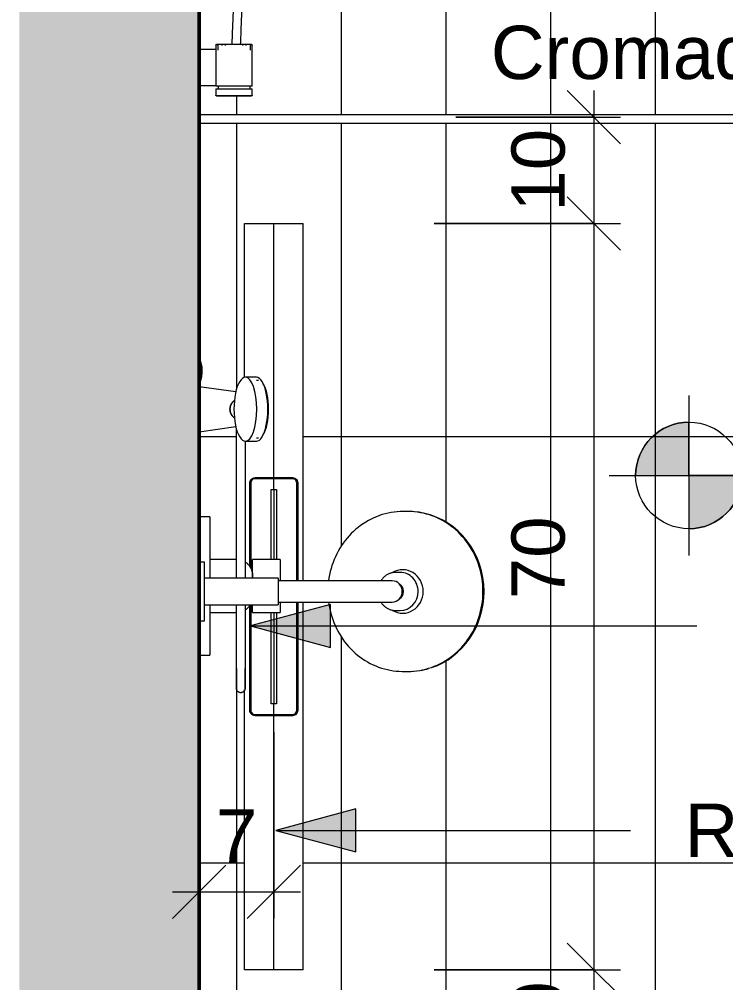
# Model space of a CAD drawing. Header units: millimetres. Extents: x 1525 to 16923, y -16874 to 3225.
# Drawn here: x 2217 to 2879, y -16242 to -15338 of the extents above; entities that cross this region are included whole.
import ezdxf

# ---------------------------------------------------------------- set-up
doc = ezdxf.new("R2010")
doc.units = ezdxf.units.MM
for name, color, linetype, lineweight in [('A-ANNO-DIMS', 211, 'Continuous', 9), ('A-ANNO-DIMS-25', 211, 'Continuous', 9), ('A-FLOR-PATT', 8, 'Continuous', 25), ('A-GENM', 13, 'Continuous', 9), ('A-WALL', 113, 'Continuous', 25), ('A-WALL-PATT', 111, 'Continuous', 25), ('G-ANNO-DIMS', 111, 'Continuous', 9), ('G-ANNO-TEXT', 231, 'Continuous', 9), ('I-FURN', 30, 'Continuous', 9), ('P-SANR-FIXT', 6, 'Continuous', 9)]:
    doc.layers.add(name, color=color, linetype=linetype, lineweight=lineweight)
doc.styles.add('@Arial Unicode MS', font='ARIALUNI.TTF', dxfattribs={"height": 50})
doc.styles.add('Arial_1', font='arial.ttf', dxfattribs={"height": 50})
doc.dimstyles.new('CRT_-__Metros_-_Linha_de_chamada_3_5_mm', dxfattribs={"dimscale": 304.8, "dimtxt": 50.292243, "dimasz": 0.164042, "dimexe": 0.082021, "dimexo": 0.0625, "dimgap": 0.04101, "dimtad": 1, "dimdec": 0, "dimlfac": 0.1, "dimdsep": 46, "dimtxsty": '@Arial Unicode MS', "dimblk1": 'OBLIQUE', "dimblk2": 'OBLIQUE', "dimsah": 1, "dimcen": 0.09, "dimdle": 0.082021, "dimazin": 0, "dimtfac": 1, "dimtdec": 4, "dimtix": 1, "dimtmove": 0, "dimatfit": 3, "dimfxl": 0.492126, "dimfxlon": 1, "dimtvp": 1, "dimtolj": 1, "dimtzin": 0, "dimarcsym": 2})
doc.dimstyles.new('CRT_-__Metros_-_Linha_de_chamada_3_5_mm_2', dxfattribs={"dimscale": 304.8, "dimtxt": 50.292243, "dimasz": 0.164042, "dimexe": 0.082021, "dimexo": 0.0625, "dimgap": 0.04101, "dimtad": 1, "dimdec": 0, "dimlfac": 0.1, "dimdsep": 46, "dimtxsty": '@Arial Unicode MS', "dimblk1": 'OBLIQUE', "dimblk2": 'OBLIQUE', "dimsah": 1, "dimcen": 0.09, "dimdle": 0.082021, "dimazin": 0, "dimtfac": 1, "dimtdec": 4, "dimtix": 1, "dimtmove": 2, "dimatfit": 3, "dimfxl": 0.492126, "dimfxlon": 1, "dimtvp": 1, "dimtolj": 1, "dimtzin": 0, "dimarcsym": 2})

# ---------------------------------------------------------------- blocks, each defined once
blk = doc.blocks.new('CRT-POR-Folha-Madeira-Face Based vidro - CRT-POR-Folha-Madeira-Face Based vidro-4438599-PLANTA BANHEIRO SUÍTE')
at = {"layer": 'A-GENM'}
for p, q in [((3090.38, -15427.41), (2385.38, -15427.41)), ((2385.38, -15427.41), (2385.38, -15435.41)), ((3090.38, -15435.41), (3090.38, -15427.41)), ((2385.38, -15435.41), (3090.38, -15435.41))]:
    blk.add_line(p, q, dxfattribs=at)
blk = doc.blocks.new('Ducha Higiênica Mix_Match - Cobre Escovado-4413653-PLANTA BANHEIRO SUÍTE')
at = {"layer": 'P-SANR-FIXT', "color": 8}
for p, q in [((0, 100), (-5.31, 100)), ((23, 100), (0, 100)), ((23, 77), (23, 100)), ((0, 77), (-3.11, 77)), ((23, 77), (0, 77)), ((16, 70.8), (16, 77)), ((0, 70.8), (-2.61, 70.8)), ((0, 70.4), (-2.57, 70.4)), ((0, 70), (-2.53, 70)), ((16, 70.8), (0, 70.8)), ((14.14, 70.4), (0, 70.4)), ((16, 70), (0, 70)), ((15.31, 70.4), (16, 70.8)), ((16, 70), (15.31, 70.4)), ((16, 10), (16, 70)), ((154.65, 48.01), (149.5, 48.01)), ((149.5, 48.01), (149.5, 32.76)), ((149.5, 48.01), (149.5, 32.76)), ((188.5, 49.78), (150.04, 49.78)), ((188.5, 49.78), (188.5, 32.76)), ((191, 47.81), (188.5, 47.81)), ((196.99, 49.78), (191, 49.78)), ((191, 32.76), (191, 49.78)), ((150.5, 44.16), (149.5, 44.16)), ((150.5, 41.06), (149.84, 41.06)), ((149.5, 32.76), (149.5, 17.51)), ((149.5, 32.76), (149.5, 17.51)), ((188.5, 32.76), (188.5, 15.74)), ((191, 15.74), (191, 32.76)), ((149.5, 21.36), (150.5, 21.36)), ((150.01, 24.46), (150.5, 24.46)), ((30, 10), (0, 10)), ((30, 0), (30, 10)), ((149.5, 17.51), (154.65, 17.51)), ((150.04, 15.74), (188.5, 15.74)), ((154.25, 15.74), (154.25, 0)), ((187.75, 0), (187.75, 15.75)), ((188.5, 17.71), (191, 17.71)), ((191, 15.74), (196.99, 15.74))]:
    blk.add_line(p, q, dxfattribs=at)
at = {"layer": 'P-SANR-FIXT', "color": 8, "flags": 128}
for points in [[(149.5, 49.23), (149.5, 49.25), (149.5, 49.28), (149.5, 49.3), (149.51, 49.32), (149.51, 49.34), (149.52, 49.36), (149.52, 49.38), (149.53, 49.4), (149.53, 49.42), (149.54, 49.44), (149.55, 49.46), (149.56, 49.48), (149.57, 49.5), (149.58, 49.52), (149.6, 49.54), (149.61, 49.56), (149.62, 49.57), (149.64, 49.59), (149.65, 49.61), (149.66, 49.62), (149.68, 49.64), (149.7, 49.65), (149.71, 49.66), (149.73, 49.68), (149.75, 49.69), (149.77, 49.7), (149.79, 49.71), (149.81, 49.72), (149.83, 49.73), (149.85, 49.74), (149.87, 49.75), (149.89, 49.75), (149.91, 49.76), (149.93, 49.76), (149.95, 49.77), (149.97, 49.77), (149.99, 49.77), (150.02, 49.78), (150.04, 49.78), (150.04, 49.78)], [(149.5, 47.59), (149.5, 47.86), (149.5, 48.11), (149.5, 48.34), (149.5, 48.54), (149.5, 48.72), (149.5, 48.87), (149.5, 48.99), (149.5, 49.09), (149.5, 49.16), (149.5, 49.21), (149.5, 49.23), (149.5, 49.23)], [(149.5, 49.23), (149.5, 49.22), (149.5, 49.18), (149.5, 49.11), (149.5, 49.02), (149.5, 48.9), (149.5, 48.76), (149.5, 48.59), (149.5, 48.4), (149.5, 48.18), (149.5, 47.93), (149.5, 47.66), (149.5, 47.37), (149.5, 47.05), (149.5, 46.72), (149.5, 46.35), (149.5, 45.97), (149.5, 45.57), (149.5, 45.14), (149.5, 44.7), (149.5, 44.24), (149.5, 43.75), (149.5, 43.25), (149.5, 42.74), (149.5, 42.21), (149.5, 41.66), (149.5, 41.1), (149.5, 40.52), (149.5, 39.94), (149.5, 39.34), (149.5, 38.73), (149.5, 38.11), (149.5, 37.48), (149.5, 36.85), (149.5, 36.2), (149.5, 35.56), (149.5, 34.91), (149.5, 34.25), (149.5, 33.59), (149.5, 32.94), (149.5, 32.76)], [(196.99, 49.78), (197.01, 49.78), (197.03, 49.77), (197.05, 49.77), (197.07, 49.77), (197.1, 49.77), (197.12, 49.76), (197.14, 49.75), (197.16, 49.75), (197.18, 49.74), (197.2, 49.73), (197.22, 49.72), (197.24, 49.71), (197.26, 49.7), (197.28, 49.69), (197.29, 49.68), (197.31, 49.67), (197.33, 49.66), (197.35, 49.64), (197.36, 49.63), (197.38, 49.61), (197.39, 49.6), (197.41, 49.58), (197.42, 49.56), (197.43, 49.55), (197.44, 49.53), (197.46, 49.51), (197.47, 49.49), (197.48, 49.47), (197.48, 49.45), (197.49, 49.43), (197.5, 49.41), (197.51, 49.39), (197.51, 49.37), (197.52, 49.35), (197.52, 49.33), (197.52, 49.31), (197.53, 49.28), (197.53, 49.26), (197.53, 49.24), (197.53, 49.23)], [(197.53, 32.76), (197.53, 33.42), (197.53, 34.07), (197.53, 34.73), (197.53, 35.38), (197.53, 36.03), (197.53, 36.67), (197.53, 37.31), (197.53, 37.94), (197.53, 38.56), (197.53, 39.17), (197.53, 39.78), (197.53, 40.37), (197.53, 40.94), (197.53, 41.51), (197.53, 42.06), (197.53, 42.6), (197.53, 43.12), (197.53, 43.62), (197.53, 44.11), (197.53, 44.58), (197.53, 45.03), (197.53, 45.46), (197.53, 45.87), (197.53, 46.26), (197.53, 46.62), (197.53, 46.97), (197.53, 47.29), (197.53, 47.59), (197.53, 47.86), (197.53, 48.12), (197.53, 48.34), (197.53, 48.54), (197.53, 48.72), (197.53, 48.87), (197.53, 49), (197.53, 49.09), (197.53, 49.17), (197.53, 49.21), (197.53, 49.23), (197.53, 49.23)], [(197.53, 49.23), (197.53, 49.22), (197.53, 49.18), (197.53, 49.12), (197.53, 49.02), (197.53, 48.91), (197.53, 48.76), (197.53, 48.59), (197.53, 48.4), (197.53, 48.18), (197.53, 47.93), (197.53, 47.67), (197.53, 47.37), (197.53, 47.06), (197.53, 46.72), (197.53, 46.36), (197.53, 45.97), (197.53, 45.57), (197.53, 45.15), (197.53, 44.7), (197.53, 44.24), (197.53, 43.76), (197.53, 43.26), (197.53, 42.74), (197.53, 42.21), (197.53, 41.66), (197.53, 41.1), (197.53, 40.52), (197.53, 39.94), (197.53, 39.34), (197.53, 38.73), (197.53, 38.11), (197.53, 37.48), (197.53, 36.85), (197.53, 36.21), (197.53, 35.56), (197.53, 34.91), (197.53, 34.25), (197.53, 33.59), (197.53, 32.94), (197.53, 32.76)], [(16, 44.06), (21.18, 43.76), (32.02, 43.25), (46.09, 42.68), (61.93, 42.11), (77.07, 41.58), (85.5, 33.3)], [(16, 36.04), (23.68, 35.63), (35.59, 35.1), (50.51, 34.52), (66.46, 33.95), (81.02, 33.45), (85.5, 41.3)], [(149.5, 38.85), (147.32, 38.96), (135.41, 39.5), (120.49, 40.08), (104.54, 40.65), (89.98, 41.15), (85.5, 41.3)], [(149.5, 30.85), (138.98, 31.34), (124.91, 31.91), (109.07, 32.49), (93.93, 33.01), (85.5, 33.3)], [(149.5, 32.76), (149.5, 32.1), (149.5, 31.44), (149.5, 30.79), (149.5, 30.13), (149.5, 29.48), (149.5, 28.84), (149.5, 28.2), (149.5, 27.58), (149.5, 26.95), (149.5, 26.34), (149.5, 25.74), (149.5, 25.15), (149.5, 24.57), (149.5, 24.01), (149.5, 23.46), (149.5, 22.92), (149.5, 22.4), (149.5, 21.89), (149.5, 21.41), (149.5, 20.94), (149.5, 20.49), (149.5, 20.06), (149.5, 19.65), (149.5, 19.26), (149.5, 18.89), (149.5, 18.55), (149.5, 18.23), (149.5, 17.93), (149.5, 17.65), (149.5, 17.4), (149.5, 17.18), (149.5, 16.97), (149.5, 16.8), (149.5, 16.65), (149.5, 16.52), (149.5, 16.42), (149.5, 16.35), (149.5, 16.3), (149.5, 16.28), (149.5, 16.28)], [(197.53, 32.76), (197.53, 32.1), (197.53, 31.44), (197.53, 30.79), (197.53, 30.13), (197.53, 29.48), (197.53, 28.84), (197.53, 28.2), (197.53, 27.57), (197.53, 26.95), (197.53, 26.34), (197.53, 25.74), (197.53, 25.15), (197.53, 24.57), (197.53, 24.01), (197.53, 23.45), (197.53, 22.92), (197.53, 22.4), (197.53, 21.89), (197.53, 21.41), (197.53, 20.94), (197.53, 20.49), (197.53, 20.06), (197.53, 19.65), (197.53, 19.26), (197.53, 18.89), (197.53, 18.55), (197.53, 18.23), (197.53, 17.93), (197.53, 17.65), (197.53, 17.4), (197.53, 17.17), (197.53, 16.97), (197.53, 16.8), (197.53, 16.64), (197.53, 16.52), (197.53, 16.42), (197.53, 16.35), (197.53, 16.3), (197.53, 16.28), (197.53, 16.28)], [(197.53, 16.28), (197.53, 16.29), (197.53, 16.33), (197.53, 16.4), (197.53, 16.49), (197.53, 16.61), (197.53, 16.75), (197.53, 16.92), (197.53, 17.12), (197.53, 17.34), (197.53, 17.58), (197.53, 17.85), (197.53, 18.14), (197.53, 18.46), (197.53, 18.8), (197.53, 19.16), (197.53, 19.54), (197.53, 19.95), (197.53, 20.37), (197.53, 20.81), (197.53, 21.28), (197.53, 21.76), (197.53, 22.26), (197.53, 22.78), (197.53, 23.31), (197.53, 23.85), (197.53, 24.42), (197.53, 24.99), (197.53, 25.58), (197.53, 26.18), (197.53, 26.79), (197.53, 27.41), (197.53, 28.03), (197.53, 28.67), (197.53, 29.31), (197.53, 29.96), (197.53, 30.61), (197.53, 31.26), (197.53, 31.92), (197.53, 32.58), (197.53, 32.76)], [(149.5, 16.28), (149.5, 16.3), (149.5, 16.34), (149.5, 16.4), (149.5, 16.49), (149.5, 16.61), (149.5, 16.76), (149.5, 16.92), (149.5, 17.12), (149.5, 17.34), (149.5, 17.58), (149.5, 17.85)], [(150.04, 15.74), (150.02, 15.74), (150, 15.74), (149.98, 15.74), (149.96, 15.75), (149.94, 15.75), (149.91, 15.75), (149.89, 15.76), (149.87, 15.77), (149.85, 15.77), (149.83, 15.78), (149.81, 15.79), (149.79, 15.8), (149.77, 15.81), (149.76, 15.82), (149.74, 15.83), (149.72, 15.85), (149.7, 15.86), (149.69, 15.87), (149.67, 15.89), (149.65, 15.9), (149.64, 15.92), (149.62, 15.94), (149.61, 15.95), (149.6, 15.97), (149.59, 15.99), (149.57, 16.01), (149.56, 16.03), (149.55, 16.05), (149.55, 16.07), (149.54, 16.09), (149.53, 16.11), (149.52, 16.13), (149.52, 16.15), (149.51, 16.17), (149.51, 16.19), (149.5, 16.21), (149.5, 16.23), (149.5, 16.26), (149.5, 16.28), (149.5, 16.28)], [(197.53, 16.28), (197.53, 16.26), (197.53, 16.24), (197.53, 16.22), (197.52, 16.19), (197.52, 16.17), (197.51, 16.15), (197.51, 16.13), (197.5, 16.11), (197.49, 16.09), (197.49, 16.07), (197.48, 16.05), (197.47, 16.03), (197.46, 16.01), (197.45, 15.99), (197.43, 15.97), (197.42, 15.96), (197.41, 15.94), (197.4, 15.92), (197.38, 15.91), (197.37, 15.89), (197.35, 15.88), (197.33, 15.86), (197.32, 15.85), (197.3, 15.84), (197.28, 15.82), (197.26, 15.81), (197.24, 15.8), (197.22, 15.79), (197.2, 15.78), (197.18, 15.78), (197.16, 15.77), (197.14, 15.76), (197.12, 15.76), (197.1, 15.75), (197.08, 15.75), (197.06, 15.74), (197.04, 15.74), (197.02, 15.74), (196.99, 15.74), (196.99, 15.74)]]:
    blk.add_lwpolyline(points, dxfattribs=at)
at = {"layer": 'P-SANR-FIXT', "color": 8}
for start, end in [(90, 96.65959), (270, 90), (268.00014, 270)]:
    blk.add_arc((0, 41.84), 15, start, end, dxfattribs=at)
blk = doc.blocks.new('Chuveiro Eden LEED - Único-4865366-PLANTA BANHEIRO SUÍTE')
at = {"layer": 'P-SANR-FIXT', "color": 8}
for p, q in [((-27.5, 0), (-27.5, -5)), ((-27.5, -5), (0, -5)), ((-12.5, -5), (-12.5, -74)), ((0, -5), (27.5, -5)), ((12.5, -74), (12.5, -5)), ((27.5, -5), (27.5, 0)), ((149.87, 0), (154.71, -34.41)), ((187.29, -34.41), (192.13, 0)), ((141, -43.37), (141, -53.64)), ((201, -53.64), (201, -43.37)), ((144, -53.64), (144, -55.51)), ((198, -55.51), (198, -53.64)), ((0, -74), (-12.5, -74)), ((-10, -74), (-10, -117.44)), ((12.5, -74), (0, -74)), ((10, -117.44), (10, -74)), ((-10, -170.06), (-10, -181.14)), ((10, -181.14), (10, -170.06)), ((-17.9, -184.47), (-17.9, -188.57)), ((17.9, -188.57), (17.9, -184.47)), ((-75, -191.31), (-75, -195.76)), ((-75, -196.1), (-75, -196.78)), ((75, -195.76), (75, -191.31)), ((75, -196.78), (75, -196.1))]:
    blk.add_line(p, q, dxfattribs=at)
at = {"layer": 'P-SANR-FIXT', "color": 8, "flags": 128}
for points in [[(-91, -43), (-91.16, -43), (-91.32, -42.99), (-91.48, -42.97), (-91.64, -42.95), (-91.79, -42.92), (-91.95, -42.89), (-92.11, -42.84), (-92.26, -42.8), (-92.41, -42.74), (-92.56, -42.68), (-92.7, -42.62), (-92.85, -42.55), (-92.99, -42.47), (-93.12, -42.39), (-93.26, -42.3), (-93.39, -42.21), (-93.52, -42.11), (-93.64, -42.01), (-93.76, -41.9), (-93.87, -41.79), (-93.98, -41.67), (-94.08, -41.55), (-94.18, -41.42), (-94.28, -41.29), (-94.37, -41.16), (-94.45, -41.02), (-94.53, -40.89), (-94.6, -40.74), (-94.67, -40.6), (-94.73, -40.45), (-94.78, -40.3), (-94.83, -40.15), (-94.87, -39.99), (-94.91, -39.84), (-94.94, -39.68), (-94.97, -39.52), (-94.98, -39.36), (-94.99, -39.2), (-95, -39.04), (-95, -38.88), (-94.99, -38.72), (-94.98, -38.56), (-94.96, -38.41), (-94.93, -38.25), (-94.9, -38.09), (-94.86, -37.94), (-94.81, -37.78), (-94.76, -37.63), (-94.7, -37.48), (-94.64, -37.34), (-94.57, -37.19), (-94.49, -37.05), (-94.41, -36.91), (-94.33, -36.78), (-94.23, -36.65), (-94.14, -36.52), (-94.04, -36.4), (-93.93, -36.28), (-93.82, -36.16), (-93.7, -36.05), (-93.58, -35.94), (-93.46, -35.84), (-93.33, -35.75), (-93.2, -35.66), (-93.06, -35.57), (-92.92, -35.49), (-92.78, -35.42), (-92.64, -35.35), (-92.49, -35.29), (-92.34, -35.23), (-92.19, -35.18), (-92.03, -35.14), (-91.88, -35.1), (-91.72, -35.07), (-91.56, -35.04), (-91.41, -35.02), (-91.25, -35.01), (-91.09, -35), (-91, -35)], [(-72.17, -35), (-74.79, -35), (-77.22, -35), (-79.47, -35), (-81.52, -35), (-83.38, -35), (-85.04, -35), (-86.5, -35), (-87.76, -35), (-88.82, -35), (-89.67, -35), (-90.31, -35), (-90.74, -35), (-90.97, -35), (-91, -35)], [(-91, -35), (-90.9, -35), (-90.58, -35), (-90.06, -35), (-89.33, -35), (-88.39, -35), (-87.25, -35), (-85.9, -35), (-84.35, -35), (-82.6, -35), (-80.66, -35), (-78.52, -35), (-76.2, -35), (-73.68, -35), (-72.17, -35)], [(-72.17, -35), (-62.15, -35), (-52.82, -35), (-44.21, -35), (-36.34, -35), (-29.21, -35), (-22.84, -35), (-17.24, -35), (-12.5, -35)], [(12.59, -35), (17.73, -35), (22.91, -35), (28.12, -35), (33.35, -35), (38.59, -35), (43.83, -35), (49.06, -35), (54.28, -35), (59.47, -35), (64.64, -35), (69.76, -35), (74.84, -35), (79.86, -35), (84.82, -35), (89.71, -35), (94.52, -35), (99.24, -35), (103.86, -35), (108.38, -35), (112.8, -35), (117.09, -35), (121.27, -35), (125.31, -35), (129.22, -35), (132.98, -35), (136.6, -35), (140.06, -35), (143.36, -35), (146.5, -35), (149.46, -35), (152.25, -35), (152.34, -35)], [(179.1, -32.97), (178.85, -32.65), (178.59, -32.34), (178.32, -32.04), (178.04, -31.75), (177.74, -31.48), (177.44, -31.22), (177.12, -30.96), (176.79, -30.73), (176.46, -30.5), (176.11, -30.29), (175.76, -30.09), (175.4, -29.91), (175.03, -29.74), (174.66, -29.59), (174.28, -29.45), (173.9, -29.32), (173.51, -29.22), (173.11, -29.12), (172.72, -29.05), (172.32, -28.99), (171.92, -28.94), (171.51, -28.91), (171.11, -28.9), (170.71, -28.9), (170.3, -28.92), (169.9, -28.96), (169.5, -29.01), (169.1, -29.08), (168.71, -29.16), (168.31, -29.26), (167.93, -29.38), (167.54, -29.51), (167.17, -29.66), (166.8, -29.82), (166.43, -29.99), (166.08, -30.18), (165.73, -30.39), (165.39, -30.6), (165.06, -30.83), (164.73, -31.08), (164.42, -31.34), (164.12, -31.6), (163.83, -31.89), (163.55, -32.18), (163.29, -32.48), (163.03, -32.79)], [(-72.25, -43), (-74.86, -43), (-77.29, -43), (-79.53, -43), (-81.58, -43), (-83.43, -43), (-85.09, -43), (-86.54, -43), (-87.8, -43), (-88.85, -43), (-89.69, -43), (-90.32, -43), (-90.75, -43), (-90.97, -43), (-91, -43)], [(-91, -43), (-90.9, -43), (-90.58, -43), (-90.06, -43), (-89.33, -43), (-88.39, -43), (-87.25, -43), (-85.9, -43), (-84.35, -43), (-82.6, -43), (-80.66, -43), (-78.52, -43), (-76.2, -43), (-73.68, -43), (-72.17, -43)], [(-12.5, -43), (-14.39, -43), (-19.56, -43), (-25.5, -43), (-32.19, -43), (-39.65, -43), (-47.84, -43), (-56.75, -43), (-66.38, -43), (-72.17, -43)], [(141.14, -43), (138.49, -43), (134.95, -43), (131.27, -43), (127.44, -43), (123.47, -43), (119.36, -43), (115.13, -43), (110.78, -43), (106.31, -43), (101.74, -43), (97.07, -43), (92.31, -43), (87.47, -43), (82.55, -43), (77.56, -43), (72.51, -43), (67.41, -43), (62.27, -43), (57.09, -43), (51.88, -43), (46.65, -43), (41.41, -43), (36.17, -43), (30.94, -43), (25.72, -43), (20.53, -43), (15.36, -43), (12.5, -43)], [(-10, -117.44), (-10, -119.68), (-10, -121.91), (-10, -124.14), (-10, -126.36), (-10, -128.56), (-10, -130.75), (-10, -132.91), (-10, -135.05), (-10, -137.17), (-10, -139.25), (-10, -141.29), (-10, -143.3), (-10, -145.26), (-10, -147.19), (-10, -149.06), (-10, -150.88), (-10, -152.65), (-10, -154.36), (-10, -156.02), (-10, -157.61), (-10, -159.14), (-10, -160.6), (-10, -161.99), (-10, -163.31), (-10, -164.56), (-10, -165.73), (-10, -166.83), (-10, -167.84), (-10, -168.78), (-10, -169.63), (-10, -170.06)], [(10, -170.06), (10, -169.25), (10, -168.36), (10, -167.39), (10, -166.34), (10, -165.21), (10, -164), (10, -162.72), (10, -161.37), (10, -159.94), (10, -158.45), (10, -156.89), (10, -155.27), (10, -153.59), (10, -151.85), (10, -150.06), (10, -148.21), (10, -146.31), (10, -144.37), (10, -142.39), (10, -140.36), (10, -138.3), (10, -136.21), (10, -134.08), (10, -131.93), (10, -129.75), (10, -127.56), (10, -125.35), (10, -123.13), (10, -120.89), (10, -118.66), (10, -117.44)], [(-10, -121.41), (-11.94, -121.67), (-14.89, -122.18), (-17.81, -122.79), (-20.71, -123.52), (-23.58, -124.35), (-26.4, -125.29), (-29.19, -126.33), (-31.92, -127.48), (-34.61, -128.73), (-37.24, -130.08), (-39.82, -131.53), (-42.32, -133.08), (-44.77, -134.71), (-47.14, -136.44), (-49.43, -138.26), (-51.65, -140.16), (-53.78, -142.14), (-55.83, -144.21), (-57.79, -146.34), (-59.65, -148.55), (-61.42, -150.83), (-63.09, -153.17), (-64.67, -155.58), (-66.13, -158.04), (-67.5, -160.56), (-68.75, -163.12), (-69.89, -165.73), (-70.93, -168.38), (-71.85, -171.07), (-72.65, -173.79), (-73.34, -176.54), (-73.91, -179.31), (-74.36, -182.1), (-74.69, -184.91), (-74.9, -187.72), (-75, -190.55), (-75, -191.31)], [(75, -191.31), (74.94, -188.49), (74.76, -185.67), (74.46, -182.86), (74.04, -180.06), (73.5, -177.28), (72.85, -174.53), (72.07, -171.8), (71.19, -169.1), (70.18, -166.44), (69.07, -163.82), (67.85, -161.24), (66.51, -158.71), (65.07, -156.24), (63.53, -153.82), (61.88, -151.46), (60.14, -149.16), (58.3, -146.93), (56.36, -144.78), (54.34, -142.69), (52.23, -140.69), (50.04, -138.76), (47.76, -136.92), (45.41, -135.17), (42.99, -133.51), (40.5, -131.94), (37.94, -130.46), (35.33, -129.09), (32.65, -127.81), (29.93, -126.63), (27.16, -125.56), (24.34, -124.59), (21.49, -123.73), (18.6, -122.98), (15.68, -122.33), (12.74, -121.8), (10, -121.41)], [(-10.08, -170.52), (-10.66, -170.92), (-11.23, -171.33), (-11.78, -171.76), (-12.31, -172.22), (-12.82, -172.69), (-13.3, -173.18), (-13.77, -173.69), (-14.22, -174.22), (-14.64, -174.77), (-15.04, -175.33), (-15.42, -175.9), (-15.77, -176.49), (-16.1, -177.09), (-16.4, -177.71), (-16.67, -178.33), (-16.92, -178.97), (-17.14, -179.61), (-17.33, -180.27), (-17.5, -180.93), (-17.63, -181.59), (-17.74, -182.26), (-17.82, -182.93), (-17.87, -183.61), (-17.89, -184.29), (-17.9, -184.47)], [(17.9, -184.47), (17.88, -183.79), (17.84, -183.12), (17.77, -182.44), (17.67, -181.77), (17.54, -181.1), (17.38, -180.44), (17.19, -179.79), (16.98, -179.14), (16.74, -178.5), (16.47, -177.88), (16.18, -177.26), (15.86, -176.65), (15.52, -176.06), (15.15, -175.48), (14.75, -174.92), (14.34, -174.37), (13.9, -173.83), (13.43, -173.32), (12.95, -172.82), (12.45, -172.34), (11.92, -171.88), (11.38, -171.44), (10.82, -171.02), (10.24, -170.63), (9.95, -170.44)], [(-75, -195.76), (-74.94, -198.58), (-74.76, -201.4), (-74.46, -204.21), (-74.04, -207), (-73.5, -209.78), (-72.85, -212.54), (-72.07, -215.27), (-71.19, -217.96), (-70.18, -220.62), (-69.07, -223.25), (-67.85, -225.82), (-66.51, -228.35), (-65.07, -230.83), (-63.53, -233.25), (-61.88, -235.61), (-60.14, -237.9), (-58.3, -240.13), (-56.36, -242.29), (-54.34, -244.37), (-52.23, -246.38), (-50.04, -248.3), (-47.76, -250.14), (-45.41, -251.89), (-42.99, -253.56), (-40.5, -255.13), (-37.94, -256.6), (-35.33, -257.98), (-32.65, -259.26), (-29.93, -260.43), (-27.16, -261.51), (-24.34, -262.47), (-21.49, -263.34), (-18.6, -264.09), (-15.68, -264.73), (-12.74, -265.27), (-9.77, -265.69), (-6.79, -266), (-3.81, -266.2), (-0.81, -266.29), (0, -266.29)], [(0, -266.29), (3, -266.24), (5.99, -266.07), (8.97, -265.79), (11.94, -265.39), (14.89, -264.89), (17.81, -264.27), (20.71, -263.55), (23.58, -262.72), (26.4, -261.78), (29.19, -260.73), (31.92, -259.58), (34.61, -258.33), (37.24, -256.98), (39.82, -255.53), (42.32, -253.99), (44.77, -252.35), (47.14, -250.62), (49.43, -248.81), (51.65, -246.9), (53.78, -244.92), (55.83, -242.86), (57.79, -240.72), (59.65, -238.51), (61.42, -236.23), (63.09, -233.89), (64.67, -231.49), (66.13, -229.03), (67.5, -226.51), (68.75, -223.95), (69.89, -221.34), (70.93, -218.68), (71.85, -216), (72.65, -213.28), (73.34, -210.53), (73.91, -207.76), (74.36, -204.96), (74.69, -202.16), (74.9, -199.34), (75, -196.52), (75, -195.76)]]:
    blk.add_lwpolyline(points, dxfattribs=at)
at = {"layer": 'P-SANR-FIXT', "color": 8}
for centre, major_axis, ratio, start_param, end_param in [((171, -43.37), (30, 0), 0.358368, 0, 3.141593), ((171, -43.37), (30, 0), 0.358368, 3.141593, 6.283185), ((171, -53.64), (-30, 0), 0.358368, 0, 3.141593), ((171, -55.51), (27, 0), 0.358368, 3.63686, 5.787918), ((0, -190.97), (20.44, 0), 0.939693, 2.622403, 4.712389), ((0, -188.57), (17.9, 0), 0.939693, 3.141593, 4.712389), ((0, -181.14), (10, 0), 0.939693, 3.141593, 4.712389), ((0, -184.13), (8.12, 0), 0.939693, 3.665191, 4.712389), ((0, -181.14), (-10, 0), 0.939693, 1.570796, 3.141593), ((0, -190.97), (20.44, 0), 0.939693, 4.712389, 6.802375), ((0, -184.13), (8.12, 0), 0.939693, 4.712389, 5.759587), ((0, -188.57), (-17.9, 0), 0.939693, 1.570796, 3.141593), ((0, -196.1), (75, 0), 0.939693, 3.136711, 3.185798), ((0, -196.78), (75, 0), 0.939693, 3.141593, 3.18845), ((0, -196.78), (75, 0), 0.939693, 6.218192, 6.283185), ((0, -196.1), (75, 0), 0.939693, 6.23898, 6.288067), ((0, -196.1), (75, 0), 0.939693, 6.064814, 6.140805), ((0, -196.78), (75, 0), 0.939693, 6.089327, 6.166812), ((0, -196.78), (75, 0), 0.939693, 3.304973, 3.406924), ((0, -196.1), (75, 0), 0.939693, 3.314742, 3.359816), ((0, -196.78), (-75, 0), 0.939693, 1.570796, 2.945243), ((0, -196.78), (75, 0), 0.939693, 3.448809, 4.712389), ((0, -196.1), (75, 0), 0.939693, 3.510398, 3.55641), ((0, -196.1), (75, 0), 0.939693, 5.868232, 5.959628), ((0, -196.1), (75, 0), 0.939693, 3.693564, 3.812398), ((0, -196.1), (75, 0), 0.939693, 5.644462, 5.759029), ((0, -196.1), (75, 0), 0.939693, 3.881652, 4.006812), ((0, -196.1), (75, 0), 0.939693, 5.448296, 5.569521), ((0, -196.1), (75, 0), 0.939693, 4.073146, 4.191507), ((0, -196.1), (75, 0), 0.939693, 5.243303, 5.361521), ((0, -196.1), (75, 0), 0.939693, 4.230202, 4.396918), ((0, -196.1), (75, 0), 0.939693, 4.833568, 5.166604), ((0, -196.1), (75, 0), 0.939693, 4.440236, 4.712389), ((0, -196.1), (-75, 0), 0.939693, 1.570796, 1.649309)]:
    blk.add_ellipse(centre, major_axis=major_axis, ratio=ratio, start_param=start_param, end_param=end_param, dxfattribs=at)
blk.add_open_spline([(163.05, -32.77), (163.16, -32.63), (163.39, -32.35), (163.76, -31.95), (164.15, -31.57), (164.57, -31.21), (165.01, -30.86), (165.31, -30.65), (165.47, -30.55)], degree=3, dxfattribs=at)
for points, knots in [([(165.7, -30.4), (165.78, -30.35), (166.03, -30.21), (166.61, -29.89), (167.5, -29.5), (169, -29.05), (170.19, -28.9), (171, -28.9)], [-0.3398625, -0.3398625, -0.3398625, -0.3398625, -0.3214286, -0.2857143, -0.2142857, -0.1428571, 0, 0, 0, 0]), ([(171, -28.9), (171.81, -28.9), (173, -29.05), (174.5, -29.5), (175.39, -29.89), (176.05, -30.25), (176.53, -30.54), (176.99, -30.86), (177.43, -31.21), (177.85, -31.57), (178.24, -31.95), (178.61, -32.35), (178.84, -32.63), (178.95, -32.77)], [-1, -1, -1, -1, -0.8571429, -0.7857143, -0.7142857, -0.6785714, -0.6428571, -0.6071429, -0.5714286, -0.5357143, -0.5, -0.4642857, -0.4285714, -0.4285714, -0.4285714, -0.4285714])]:
    blk.add_open_spline(points, degree=3, knots=knots, dxfattribs=at)
blk = doc.blocks.new('Ralo Linear TECEdrainprofile - Rosé Gold-4414653-PLANTA BANHEIRO SUÍTE')
at = {"layer": 'P-SANR-FIXT', "color": 8}
for p, q in [((-350, 0), (-350, 27.5)), ((-350, 27.5), (-87.51, 27.5)), ((205.55, 27.5), (350, 27.5)), ((350, 27.5), (350, 0)), ((-106.67, 22.5), (-8.16, 22.5)), ((-7.63, 21.5), (-106.67, 21.5)), ((106.67, 21.5), (26.56, 21.5)), ((28.18, 22.5), (106.67, 22.5)), ((-111.67, 0), (-111.67, 17.5)), ((-110.67, 17.5), (-110.67, 0)), ((110.67, 0), (110.67, 17.5)), ((111.67, 17.5), (111.67, 0)), ((-100.67, 0), (-100.67, 2.5)), ((-100.67, 2.5), (-15, 2.5)), ((35, 2.5), (100.67, 2.5)), ((100.67, 2.5), (100.67, 0)), ((-350, -27.5), (-350, 0)), ((-350, 0), (-111.67, 0)), ((-110.67, 0), (-111.67, 0)), ((-111.67, -17.5), (-111.67, 0)), ((-110.67, 0), (-100.67, 0)), ((-110.67, 0), (-110.67, -17.5)), ((-15, 0), (-100.67, 0)), ((-100.67, -2.5), (-100.67, 0)), ((-15, -2.5), (-100.67, -2.5)), ((100.67, 0), (35, 0)), ((100.67, -2.5), (35, -2.5)), ((100.67, 0), (110.67, 0)), ((100.67, 0), (100.67, -2.5)), ((111.67, 0), (110.67, 0)), ((110.67, -17.5), (110.67, 0)), ((111.67, 0), (350, 0)), ((111.67, 0), (111.67, -17.5)), ((350, 0), (350, -27.5)), ((-106.67, -21.5), (-5.13, -21.5)), ((-5.13, -22.5), (-106.67, -22.5)), ((14.87, -21.5), (106.67, -21.5)), ((106.67, -22.5), (14.87, -22.5)), ((-350, -27.5), (-5.13, -27.5)), ((14.87, -27.5), (350, -27.5))]:
    blk.add_line(p, q, dxfattribs=at)
at = {"layer": 'P-SANR-FIXT', "color": 8, "flags": 128}
for points in [[(-111.67, 17.5), (-111.54, 18.61), (-111.17, 19.67), (-110.58, 20.62), (-109.78, 21.41), (-108.84, 22), (-107.78, 22.37), (-106.67, 22.5)], [(-106.67, 21.5), (-107.56, 21.4), (-108.4, 21.1), (-109.16, 20.63), (-109.79, 19.99), (-110.27, 19.24), (-110.57, 18.39), (-110.67, 17.5)], [(106.67, 22.5), (107.78, 22.37), (108.84, 22), (109.78, 21.41), (110.58, 20.62), (111.17, 19.67), (111.54, 18.61), (111.67, 17.5)], [(110.67, 17.5), (110.57, 18.39), (110.27, 19.24), (109.79, 19.99), (109.16, 20.63), (108.4, 21.1), (107.56, 21.4), (106.67, 21.5)], [(-106.67, -22.5), (-107.78, -22.37), (-108.84, -22), (-109.78, -21.41), (-110.58, -20.62), (-111.17, -19.67), (-111.54, -18.61), (-111.67, -17.5)], [(-110.67, -17.5), (-110.57, -18.39), (-110.27, -19.24), (-109.79, -19.99), (-109.16, -20.63), (-108.4, -21.1), (-107.56, -21.4), (-106.67, -21.5)], [(111.67, -17.5), (111.54, -18.61), (111.17, -19.67), (110.58, -20.62), (109.78, -21.41), (108.84, -22), (107.78, -22.37), (106.67, -22.5)], [(106.67, -21.5), (107.56, -21.4), (108.4, -21.1), (109.16, -20.63), (109.79, -19.99), (110.27, -19.24), (110.57, -18.39), (110.67, -17.5)]]:
    blk.add_lwpolyline(points, dxfattribs=at)
blk = doc.blocks.new('Kit para Cabelos - Único-4480145-PLANTA BANHEIRO SUÍTE')
at = {"layer": 'I-FURN', "color": 8, "flags": 128}
for points in [[(-23.79, 30.11), (-25, 30.61), (-26.24, 31.06), (-27.49, 31.46), (-28.75, 31.81), (-30.03, 32.11), (-31.32, 32.36), (-32.62, 32.56), (-33.93, 32.71), (-35.24, 32.8), (-36.55, 32.84), (-37.86, 32.83), (-39.17, 32.76), (-40.48, 32.65), (-41.78, 32.48), (-43.08, 32.26), (-44.36, 31.98), (-45.64, 31.66), (-46.9, 31.28), (-48.14, 30.86), (-49.36, 30.39), (-50.25, 30)], [(-25.78, 30), (-26.51, 30.27), (-27.73, 30.66), (-28.96, 31), (-30.21, 31.29), (-31.46, 31.53), (-32.73, 31.73), (-34, 31.87), (-35.28, 31.96), (-36.56, 32), (-37.84, 31.99), (-39.12, 31.92), (-40.39, 31.81), (-41.66, 31.64), (-42.92, 31.43), (-44.17, 31.16), (-45.41, 30.85), (-46.64, 30.48), (-47.85, 30.07)]]:
    blk.add_lwpolyline(points, dxfattribs=at)
at = {"layer": 'I-FURN', "color": 8}
blk.add_arc((-36.9, 0), 30.42, 84.97633, 95.02367, dxfattribs=at)
blk = doc.blocks.new('MONOCOMANDO CHUVEIRO - MONOCOMANDO CHUVEIRO-4681074-PLANTA BANHEIRO SUÍTE')
at = {"layer": 'I-FURN', "color": 8}
for p, q in [((-65, 0), (-65, -10)), ((65, -10), (65, 0)), ((-17.67, -10), (-65, -10)), ((-25, -10), (-25, -35)), ((65, -10), (7.44, -10)), ((25, -35), (25, -10)), ((-25, -50), (-25, -76)), ((-25, -50), (-17.68, -50)), ((7.41, -50), (25, -50)), ((25, -76), (25, -50)), ((-15.26, -76), (-25, -76)), ((25, -76), (4.89, -76))]:
    blk.add_line(p, q, dxfattribs=at)
at = {"layer": 'I-FURN', "color": 8, "flags": 128}
for points in [[(-17.63, -47.91), (-17.97, -47.71), (-18.47, -47.38), (-18.96, -47.03), (-19.43, -46.66), (-19.89, -46.28), (-20.33, -45.87), (-20.76, -45.45), (-21.17, -45.01), (-21.56, -44.56), (-21.93, -44.09), (-22.29, -43.6), (-22.62, -43.1)], [(22.69, -43), (22.38, -43.47), (22.03, -43.96), (21.66, -44.43), (21.28, -44.89), (20.87, -45.33), (20.45, -45.76), (20.01, -46.17), (19.56, -46.56), (19.09, -46.93), (18.6, -47.29), (18.1, -47.62), (17.59, -47.94), (17.07, -48.23), (16.54, -48.5), (15.99, -48.75), (15.44, -48.98), (14.87, -49.19), (14.3, -49.37), (13.72, -49.53), (13.14, -49.67), (12.55, -49.78), (11.96, -49.87), (11.36, -49.94), (10.76, -49.98), (10.16, -50), (10, -50)], [(7.45, -50), (7.71, -50), (7.96, -50), (8.19, -50), (8.41, -50), (8.62, -50), (8.82, -50), (9, -50), (9.17, -50), (9.32, -50), (9.46, -50), (9.58, -50), (9.69, -50), (9.78, -50), (9.85, -50), (9.91, -50), (9.96, -50), (9.99, -50), (10, -50), (10, -50)], [(10, -50), (9.99, -50), (9.97, -50), (9.93, -50), (9.87, -50), (9.8, -50), (9.71, -50), (9.61, -50), (9.49, -50), (9.36, -50), (9.21, -50), (9.05, -50), (8.87, -50), (8.68, -50), (8.47, -50), (8.25, -50), (8.02, -50), (7.78, -50), (7.52, -50)]]:
    blk.add_lwpolyline(points, dxfattribs=at)
blk = doc.blocks.new('Elevações de ponto - Tag de Nível em Plantas de Pisos NA-224974-PLANTA BANHEIRO SUÍTE')
at = {"layer": 'G-ANNO-DIMS'}
h = blk.add_hatch(color=256, dxfattribs=at)
edge = h.paths.add_edge_path()
edge.add_line((0, 0), (-2, 0))
edge.add_arc((0, 0), 2, 90, 180, ccw=False)
edge.add_line((0, 2), (0, 0))
h = blk.add_hatch(color=256, dxfattribs=at)
edge = h.paths.add_edge_path()
edge.add_line((0, 0), (2, 0))
edge.add_arc((0, 0), 2, 270, 360, ccw=False)
edge.add_line((0, -2), (0, 0))
for p, q in [((0, 3), (0, -3)), ((0, 0), (0, 2)), ((-3, 0), (12, 0)), ((-2, 0), (0, 0)), ((0, 0), (0, -2)), ((2, 0), (0, 0))]:
    blk.add_line(p, q, dxfattribs=at)
blk.add_circle((0, 0), 2, dxfattribs=at)
for start, end in [(90, 180), (270, 360)]:
    blk.add_arc((0, 0), 2, start, end, dxfattribs=at)
blk = doc.blocks.new('DIMBLOCK8-PLANTA BANHEIRO SUÍTE')
at = {"layer": 'A-ANNO-DIMS-25', "lineweight": 18}
for p, q in [((2755.77, -15429.65), (2730.77, -15404.65)), ((2755.77, -15429.65), (2780.77, -15454.65)), ((2755.77, -15529.65), (2730.77, -15504.65)), ((2755.77, -15529.65), (2780.77, -15554.65))]:
    blk.add_line(p, q, dxfattribs=at)
at = {"layer": 'A-ANNO-DIMS-25'}
for p, q in [((2755.77, -15404.65), (2755.77, -15529.65)), ((2626.34, -15429.65), (2780.77, -15429.65)), ((2755.77, -15429.65), (2626.34, -15429.65)), ((2605.77, -15529.65), (2780.77, -15529.65)), ((2755.77, -15529.65), (2605.77, -15529.65))]:
    blk.add_line(p, q, dxfattribs=at)
at = {"layer": 'A-ANNO-DIMS-25', "color": 0, "insert": (2678.37, -15518.37), "char_height": 50, "width": 92.9366, "attachment_point": 1, "rotation": 90, "line_spacing_factor": 1.117605, "style": '@Arial Unicode MS'}
blk.add_mtext('10', dxfattribs=at)
blk = doc.blocks.new('_Oblique')
at = {"color": 0, "linetype": 'ByBlock', "lineweight": -2}
blk.add_line((-0.5, -0.5), (0.5, 0.5), dxfattribs=at)
blk = doc.blocks.new('DIMBLOCK9-PLANTA BANHEIRO SUÍTE')
at = {"layer": 'A-ANNO-DIMS-25', "lineweight": 18}
for p, q in [((2755.77, -15529.65), (2730.77, -15504.65)), ((2755.77, -15529.65), (2780.77, -15554.65)), ((2755.77, -16229.65), (2730.77, -16204.65)), ((2755.77, -16229.65), (2780.77, -16254.65))]:
    blk.add_line(p, q, dxfattribs=at)
at = {"layer": 'A-ANNO-DIMS-25'}
for p, q in [((2605.77, -15529.65), (2780.77, -15529.65)), ((2755.77, -15529.65), (2605.77, -15529.65)), ((2755.77, -15529.65), (2755.77, -16229.65)), ((2605.77, -16229.65), (2780.77, -16229.65)), ((2755.77, -16229.65), (2605.77, -16229.65))]:
    blk.add_line(p, q, dxfattribs=at)
at = {"layer": 'A-ANNO-DIMS-25', "color": 0, "insert": (2678.37, -15882.05), "char_height": 50, "width": 92.9366, "attachment_point": 1, "rotation": 90, "line_spacing_factor": 1.117605, "style": '@Arial Unicode MS'}
blk.add_mtext('70', dxfattribs=at)
blk = doc.blocks.new('DIMBLOCK10-PLANTA BANHEIRO SUÍTE')
at = {"layer": 'A-ANNO-DIMS-25', "lineweight": 18}
for p, q in [((2755.77, -16229.65), (2730.77, -16204.65)), ((2755.77, -16229.65), (2780.77, -16254.65)), ((2755.77, -16329.65), (2730.77, -16304.65)), ((2755.77, -16329.65), (2780.77, -16354.65))]:
    blk.add_line(p, q, dxfattribs=at)
at = {"layer": 'A-ANNO-DIMS-25'}
for p, q in [((2605.77, -16229.65), (2780.77, -16229.65)), ((2755.77, -16229.65), (2605.77, -16229.65)), ((2755.77, -16229.65), (2755.77, -16354.65)), ((2565.43, -16329.65), (2780.77, -16329.65)), ((2755.77, -16329.65), (2565.43, -16329.65))]:
    blk.add_line(p, q, dxfattribs=at)
at = {"layer": 'A-ANNO-DIMS-25', "color": 0, "insert": (2678.37, -16318.37), "char_height": 50, "width": 92.9366, "attachment_point": 1, "rotation": 90, "line_spacing_factor": 1.117605, "style": '@Arial Unicode MS'}
blk.add_mtext('10', dxfattribs=at)
blk = doc.blocks.new('DIMBLOCK15-PLANTA BANHEIRO SUÍTE')
at = {"layer": 'A-ANNO-DIMS-25'}
for p, q in [((2385.38, -16006.71), (2385.38, -16181.71)), ((2385.38, -16156.71), (2385.38, -16006.71)), ((2455.38, -16006.71), (2455.38, -16181.71)), ((2455.38, -16156.71), (2455.38, -16006.71)), ((2360.38, -16156.71), (2480.38, -16156.71))]:
    blk.add_line(p, q, dxfattribs=at)
at = {"layer": 'A-ANNO-DIMS-25', "lineweight": 18}
for p, q in [((2385.38, -16156.71), (2410.38, -16131.71)), ((2455.38, -16156.71), (2480.38, -16131.71)), ((2385.38, -16156.71), (2360.38, -16181.71)), ((2455.38, -16156.71), (2430.38, -16181.71))]:
    blk.add_line(p, q, dxfattribs=at)
at = {"layer": 'A-ANNO-DIMS-25', "color": 0, "insert": (2401.02, -16079.31), "char_height": 50, "width": 46.4683, "attachment_point": 1, "line_spacing_factor": 1.117605, "style": '@Arial Unicode MS'}
blk.add_mtext('7', dxfattribs=at)

msp = doc.modelspace()

# ---------------------------------------------------------------- hatches: boundary and pattern name
at = {"layer": 'A-FLOR-PATT', "lineweight": 9}
h = msp.add_hatch(dxfattribs=at)
h.set_pattern_fill('FP_1', color=9, style=0, pattern_type=2)
h.set_pattern_definition([(0, (2322.4, -14529.65), (0, 400), []), (90, (2322.38, -14529.65), (-98.2, 6e-15), [])])
h.paths.add_polyline_path([(2420.773, -15409.386), (2420.773, -15409.139), (2420.246, -15409.139)])
h.paths.add_polyline_path([(2415.261, -15409.581), (2412.474, -15409.506), (2414.881, -15409.507), (2414.998, -15409.53)])
h.paths.add_polyline_path([(2415.502, -15409.386), (2415.502, -15409.139), (2415.261, -15409.29)])
h.paths.add_polyline_path([(3090.38, -15429.651), (3734.38, -15429.651), (3734.38, -15420.493), (3737.016, -15414.129), (3739.941, -15412.433), (3744.38, -15411.493), (3746.403, -15411.772), (3749.38, -15412.758), (3751.744, -15414.129), (3754.38, -15420.493), (3754.38, -15429.651), (3795.38, -15429.651), (3795.38, -15301.651), (3785.38, -15301.651), (3785.38, -15284.651), (3710.38, -15284.48), (3710.55, -14674.651), (3785.38, -14674.651), (3785.38, -14657.651), (3795.38, -14657.651), (3795.38, -13339.651), (3700.38, -13339.651), (3696.844, -13338.186), (3695.38, -13334.651), (3695.38, -14029.651), (3665.38, -14029.651), (3665.38, -13329.651), (2995.38, -13329.651), (2995.38, -13334.651), (2993.915, -13338.186), (2990.38, -13339.651), (2895.38, -13339.651), (2895.38, -13329.651), (2885.38, -13329.651), (2885.38, -13659.651), (2905.38, -13659.651), (2905.38, -14629.651), (2385.38, -14629.651), (2385.38, -14631.028), (2395.38, -14631.028), (2395.38, -14648.028), (2450.38, -14648.198), (2450.38, -14662.389), (2504.336, -14662.389), (2504.336, -14784.625), (2450.38, -14784.625), (2450.182, -14794.388), (2449.71, -14795.528), (2448.915, -14796.563), (2447.88, -14797.358), (2446.674, -14797.858), (2445.38, -14798.028), (2443.311, -14797.537), (2442.468, -14797.042), (2441.844, -14796.563), (2441.05, -14795.528), (2440.55, -14794.322), (2440.38, -14791.734), (2440.38, -14784.625), (2398.336, -14784.625), (2398.336, -14662.389), (2440.38, -14662.389), (2440.38, -14658.028), (2395.38, -14658.028), (2395.38, -14675.028), (2385.38, -14675.028), (2385.38, -14847.151), (2422.687, -14848.066), (2426.086, -14848.129), (2455.51, -14849.64), (2485.853, -14852.234), (2498, -14853.469), (2519.011, -14856.001), (2526.683, -14858.009), (2534.831, -14862.244), (2542.083, -14868.51), (2547.681, -14876.288), (2551.412, -14885.692), (2552.814, -14895.182), (2553.282, -14910.11), (2562.562, -14910.11), (2579.076, -14908.736), (2595.136, -14904.653), (2605.38, -14901.122), (2605.38, -14895.877), (2731.622, -14852.627), (2752.993, -14846.417), (2780.83, -14841.318), (2807.53, -14839.052), (2834.974, -14839.435), (2864.199, -14842.92), (2889.311, -14848.348), (2914.455, -14856.32), (2941.346, -14868.072), (2963.828, -14880.499), (2987.909, -14897.378), (3003.895, -14911.612), (3017.722, -14927.417), (3030.054, -14945.998), (3039.607, -14965.395), (3046.602, -14985.932), (3050.929, -15007.601), (3052.38, -15029.651), (3050.685, -15052.918), (3046.602, -15073.369), (3039.474, -15094.285), (3028.73, -15115.481), (3016.843, -15133.006), (3001.71, -15149.898), (2984.856, -15164.358), (2960.855, -15180.502), (2939.585, -15192.2), (2912.258, -15203.678), (2887.249, -15211.487), (2859.002, -15217.216), (2834.459, -15219.924), (2807.117, -15220.255), (2777.897, -15217.532), (2752.129, -15212.633), (2721.222, -15203.354), (2605.38, -15163.425), (2605.253, -15158.136), (2595.136, -15154.649), (2579.076, -15150.566), (2560.118, -15149.192), (2553.174, -15149.192), (2552.331, -15167.797), (2551, -15174.982), (2547.681, -15183.013), (2541.523, -15191.295), (2534.831, -15197.058), (2525.616, -15201.655), (2516.43, -15203.842), (2485.38, -15206.965), (2485.38, -15235.151), (2462.38, -15235.151), (2462.38, -15228.151), (2456.18, -15228.151), (2456.18, -15226.933), (2455.78, -15226.293), (2455.38, -15226.933), (2455.38, -15228.151), (2429.438, -15228.151), (2428.387, -15250.199), (2426.519, -15302.346), (2424.66, -15361.651), (2433.389, -15361.651), (2433.389, -15362.195), (2435.156, -15362.195), (2435.156, -15400.651), (2433.189, -15400.651), (2433.189, -15403.151), (2435.156, -15403.151), (2435.156, -15409.139), (2427.958, -15409.397), (2424.65, -15409.546), (2420.773, -15409.589), (2415.334, -15409.522), (2415.261, -15409.377), (2411.81, -15409.542), (2406.934, -15409.415), (2406.765, -15409.341), (2406.765, -15409.139), (2401.119, -15409.139), (2401.119, -15403.151), (2403.086, -15403.151), (2403.086, -15400.651), (2401.119, -15400.651), (2401.119, -15399.901), (2385.38, -15399.901), (2385.642, -15427.41), (3090.38, -15427.41)])
h.paths.add_polyline_path([(2424.001, -15409.53), (2427.411, -15409.369), (2422.699, -15409.378)])
h.paths.add_polyline_path([(2390.37, -15366.401), (2401.119, -15366.401), (2401.119, -15362.195), (2402.886, -15362.195), (2402.886, -15361.651), (2416.229, -15361.622), (2417.669, -15326.894), (2421.384, -15229.071), (2421.199, -15228.151), (2395.38, -15228.151), (2395.38, -15242.151), (2385.38, -15242.151), (2385.38, -15366.401), (2389.807, -15366.401)])
h.paths.add_polyline_path([(3783.147, -15274.651), (3785.38, -15274.651), (3785.38, -15257.651), (3795.38, -15257.651), (3795.38, -14701.651), (3785.38, -14701.651), (3785.38, -14684.651), (3720.38, -14684.651), (3720.38, -15274.651), (3755.663, -15274.651)])
h = msp.add_hatch(dxfattribs=at)
h.set_pattern_fill('FP_4', color=9, style=0, pattern_type=2)
h.set_pattern_definition([(0, (3206.2, -14929.65), (0, 400), []), (90, (3206.18, -14929.65), (-98.2, 6e-15), [])])
h.paths.add_polyline_path([(2688.915, -16321.115), (2690.38, -16324.651), (2690.21, -16323.357), (2689.71, -16322.151)])
h.paths.add_polyline_path([(2685.38, -16319.651), (2688.915, -16321.115), (2687.88, -16320.321), (2686.674, -16319.821)])
h.paths.add_polyline_path([(2590.38, -16329.651), (2590.38, -16319.651), (3590.38, -16319.651), (3590.38, -16329.651), (3795.38, -16329.651), (3795.38, -15429.651), (3754.38, -15429.651), (3754.38, -15439.394), (3753.331, -15439.394), (3754.287, -15440.536), (3753.447, -15441.493), (3794.38, -15441.493), (3794.38, -15449.493), (3753.331, -15449.493), (3754.287, -15450.635), (3753.331, -15451.591), (3754.38, -15451.591), (3754.38, -15470.493), (3751.744, -15476.857), (3748.309, -15478.692), (3744.38, -15479.493), (3743.38, -15479.324), (3739.38, -15478.227), (3737.016, -15476.857), (3734.38, -15470.493), (3734.38, -15451.591), (3735.429, -15451.591), (3734.38, -15450.542), (3735.429, -15449.493), (3039.38, -15449.493), (3039.38, -15441.493), (3735.429, -15441.493), (3734.38, -15440.443), (3735.429, -15439.394), (3734.38, -15439.394), (3734.38, -15429.651), (3090.38, -15429.651), (3090.38, -15435.41), (2385.38, -15435.41), (2385.564, -15655.513), (2387.247, -15660.346), (2388.128, -15668.457), (2386.73, -15677.147), (2385.38, -15680.405), (2385.418, -15682.657), (2419.793, -15687.488), (2421.146, -15682.567), (2423.373, -15677.8), (2425.966, -15674.803), (2427.88, -15674.1), (2427.88, -15529.651), (2482.88, -15529.651), (2482.88, -15864.78), (2506.851, -15864.78), (2507.531, -15860.162), (2510.179, -15849.932), (2512.355, -15844.14), (2517.463, -15834.1), (2521.571, -15828.061), (2528.404, -15820.154), (2532.746, -15816.314), (2538.274, -15811.927), (2542.323, -15809.32), (2548.005, -15806.286), (2555.723, -15803.23), (2561.984, -15801.491), (2568.954, -15800.311), (2573.036, -15800.162), (2582.176, -15799.782), (2596.71, -15801.479), (2610.03, -15806), (2622.269, -15813.252), (2632.542, -15822.455), (2641.363, -15834.312), (2647.558, -15847.076), (2651.285, -15860.149), (2652.639, -15874.78), (2651.285, -15889.412), (2646.59, -15904.844), (2640.077, -15917.335), (2630.971, -15928.709), (2620.291, -15937.724), (2608.106, -15944.403), (2594.872, -15948.448), (2580.127, -15949.78), (2573.859, -15949.49), (2563.427, -15948.368), (2557.27, -15946.835), (2550.361, -15944.301), (2544.166, -15941.3), (2538.021, -15937.447), (2533.283, -15933.707), (2528.549, -15929.407), (2523.124, -15923.549), (2518.892, -15917.583), (2516.366, -15913.47), (2512.739, -15906.297), (2511.02, -15902.054), (2508.388, -15893.098), (2506.572, -15884.779), (2482.88, -15884.78), (2482.88, -16229.651), (2427.88, -16229.651), (2427.626, -15968.092), (2425.228, -15969.543), (2421.908, -15968.878), (2420.38, -15965.448), (2420.38, -15894.651), (2395.38, -15894.651), (2395.38, -15934.651), (2385.38, -15934.651), (2385.38, -16329.651), (2487.076, -16329.651)])
h.paths.add_polyline_path([(3490.38, -16324.651), (3491.844, -16321.115), (3491.05, -16322.151), (3490.55, -16323.357)])
h.paths.add_polyline_path([(3491.844, -16321.115), (3495.38, -16319.651), (3494.086, -16319.821), (3492.88, -16320.321)])
h.paths.add_polyline_path([(2591.447, -15949.78), (2591.448, -15949.78), (2593.602, -15949.78)])
h.paths.add_polyline_path([(2408.957, -15844.651), (2420.38, -15844.651), (2420.38, -15722.207), (2419.565, -15720.105), (2385.38, -15724.909), (2385.38, -15804.651), (2395.38, -15804.651), (2395.38, -15844.651), (2400.951, -15844.651)])
h.paths.add_polyline_path([(2418.416, -15711.896), (2418.154, -15711.583), (2418.388, -15711.879)])
h.paths.add_polyline_path([(2415.568, -15708.644), (2414.561, -15705.274), (2415.363, -15708.33), (2415.498, -15708.538)])
h.paths.add_polyline_path([(2414.28, -15703.78), (2414.865, -15700.758), (2414.561, -15701.413)])
at = {"layer": 'A-WALL-PATT'}
h = msp.add_hatch(color=256, dxfattribs=at)
h.paths.add_polyline_path([(2385.38, -16329.651), (2385.38, -16207.263), (2216.57, -16207.263), (2216.57, -16329.651)])
h.paths.add_polyline_path([(2385.38, -15547.263), (2385.38, -13329.651), (2216.57, -13329.651), (2216.57, -15547.263), (2326.505, -15547.263)])
msp.add_hatch(color=256, dxfattribs=at).paths.add_polyline_path([(2385.38, -16207.263), (2385.38, -15547.263), (2216.57, -15547.263), (2216.57, -16207.263)])
at = {"layer": 'G-ANNO-TEXT'}
for points in [[(2433.49, -15907.148), (2508.49, -15927.244), (2508.49, -15887.052)], [(2457.331, -16098.908), (2532.331, -16119.004), (2532.331, -16078.812)]]:
    msp.add_hatch(color=7, dxfattribs=at).paths.add_polyline_path(points)

# ---------------------------------------------------------------- linework, layer by layer
at = {"layer": 'A-WALL', "lineweight": 50}
msp.add_line((2385.38, -13329.651), (2385.38, -16329.651), dxfattribs=at)
at = {"layer": 'G-ANNO-TEXT', "color": 7}
for p, q in [((2508.49, -15887.052), (2433.49, -15907.148)), ((2508.49, -15927.244), (2508.49, -15887.052)), ((2433.49, -15907.148), (2508.49, -15927.244)), ((2433.49, -15907.148), (2852.248, -15907.148)), ((2532.331, -16078.812), (2457.331, -16098.908)), ((2532.331, -16119.004), (2532.331, -16078.812)), ((2457.331, -16098.908), (2532.331, -16119.004)), ((2457.331, -16098.908), (2790.053, -16098.908))]:
    msp.add_line(p, q, dxfattribs=at)

# ---------------------------------------------------------------- block references
at = {"layer": 'A-GENM', "color": 8}
msp.add_blockref('CRT-POR-Folha-Madeira-Face Based vidro - CRT-POR-Folha-Madeira-Face Based vidro-4438599-PLANTA BANHEIRO SUÍTE', (0, 0), dxfattribs=at)
at = {"layer": 'G-ANNO-DIMS', "xscale": 24.99999999999999, "yscale": 24.99999999999999, "zscale": 24.99999999999999}
msp.add_blockref('Elevações de ponto - Tag de Nível em Plantas de Pisos NA-224974-PLANTA BANHEIRO SUÍTE', (2844.902, -15765.934), dxfattribs=at)
at = {"layer": 'I-FURN', "color": 8}
for name, p, rotation in [('Kit para Cabelos - Único-4480145-PLANTA BANHEIRO SUÍTE', (2355.38, -15704.651), 269.9999999999997), ('MONOCOMANDO CHUVEIRO - MONOCOMANDO CHUVEIRO-4681074-PLANTA BANHEIRO SUÍTE', (2385.38, -15869.651), 89.9999999999999)]:
    msp.add_blockref(name, p, dxfattribs=dict(at, rotation=rotation))
at = {"layer": 'P-SANR-FIXT', "color": 8}
for name, p, rotation in [('Ducha Higiênica Mix_Match - Cobre Escovado-4413653-PLANTA BANHEIRO SUÍTE', (2385.38, -15212.151), 270.0000000000001), ('Ralo Linear TECEdrainprofile - Rosé Gold-4414653-PLANTA BANHEIRO SUÍTE', (2455.38, -15879.651), 90), ('Chuveiro Eden LEED - Único-4865366-PLANTA BANHEIRO SUÍTE', (2385.38, -15874.78), 89.9999999999999)]:
    msp.add_blockref(name, p, dxfattribs=dict(at, rotation=rotation))

# ---------------------------------------------------------------- texts
at = {"layer": 'G-ANNO-TEXT', "color": 7, "char_height": 50, "attachment_point": 1, "style": 'Arial_1'}
for s, insert, width in [('Cromado Deca', (2659.01, -15343.974), 581.22344), ('Ralo Linear Tigre 70 cm Inox', (2840.853, -16073.908), 1112.34141)]:
    msp.add_mtext(s, dxfattribs=dict(at, insert=insert, width=width))

# ---------------------------------------------------------------- dimensions: what is measured, and where the dimension line sits
at = {"layer": 'A-ANNO-DIMS'}
for base, p1, p2, override, picture, middle in [((2755.771, -15529.651), (2626.336, -15429.651), (2605.771, -15529.651), {"dimpost": '<>', "dimfxl": 102.092827}, 'DIMBLOCK8-PLANTA BANHEIRO SUÍTE', (2717.725, -15479.651)), ((2755.771, -16329.651), (2605.771, -16229.651), (2565.426, -16329.651), {"dimpost": '<>', "dimfxl": 107.831773}, 'DIMBLOCK10-PLANTA BANHEIRO SUÍTE', (2717.725, -16279.651))]:
    dim = msp.add_linear_dim(base=base, p1=p1, p2=p2, angle=90, dimstyle='CRT_-__Metros_-_Linha_de_chamada_3_5_mm', override=override, dxfattribs=at)
    dim.commit()
    dim.dimension.update_dxf_attribs({"geometry": picture, "text_midpoint": middle})
dim = msp.add_linear_dim(base=(2755.771, -16229.651), p1=(2605.771, -15529.651), p2=(2605.771, -16229.651), angle=90, dimstyle='CRT_-__Metros_-_Linha_de_chamada_3_5_mm_2', override={"dimpost": '<>', "dimfxl": 700}, dxfattribs=at)
dim.commit()
dim.dimension.update_dxf_attribs({"geometry": 'DIMBLOCK9-PLANTA BANHEIRO SUÍTE', "text_midpoint": (2711.703, -15835.58), "dimtype": 160, "text_rotation": 90})
dim = msp.add_linear_dim(base=(2455.38, -16156.713), p1=(2385.38, -16006.713), p2=(2455.38, -16006.713), dimstyle='CRT_-__Metros_-_Linha_de_chamada_3_5_mm', override={"dimpost": '<>', "dimfxl": 70}, dxfattribs=at)
dim.commit()
dim.dimension.update_dxf_attribs({"geometry": 'DIMBLOCK15-PLANTA BANHEIRO SUÍTE', "text_midpoint": (2420.38, -16119.213)})

doc.saveas('drawing.dxf')
